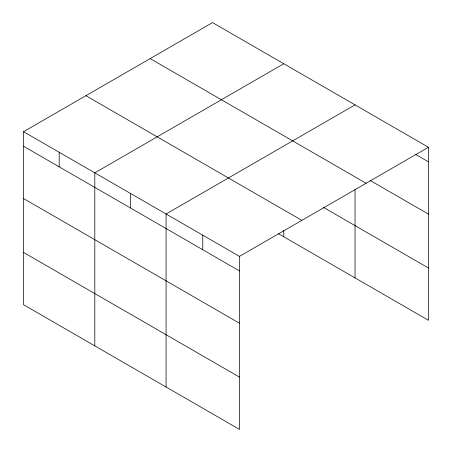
<?xml version="1.0" encoding="UTF-8"?>
<svg xmlns="http://www.w3.org/2000/svg" width="452" height="452" viewBox="0 0 452 452"><rect width="100%" height="100%" fill="white"/><g stroke="black" fill="none" stroke-linecap="round" stroke-linejoin="round"><path stroke-width="0.68" d="M23.549 131.701L239.481 256.369L239.481 429.4L23.549 304.733L23.549 131.701L212.519 22.6L428.451 147.267L428.451 320.298L278.342 233.633M283.777 63.738L94.807 172.839L94.807 345.876M355.035 104.881L166.065 213.982L166.065 387.014M239.481 256.369L428.451 147.267M415.812 154.533L428.451 161.827M370.081 180.421L428.451 214.124M150.16 58.602L366.092 183.269M323.632 207.485L428.451 268.002M85.908 95.7L301.84 220.361M23.549 146.262L239.481 270.929M23.549 198.558L239.481 323.225M23.549 252.436L239.481 377.104M355.035 189.699L355.035 277.912M283.777 230.576L283.777 236.775M202.773 235.176L202.773 249.736M130.436 193.411L130.436 207.971M59.178 152.273L59.178 166.833"/></g></svg>
